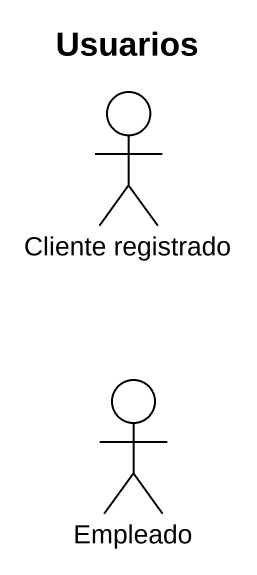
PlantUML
@startuml
title Usuarios
actor "Cliente registrado" as Cliente_registrado
actor Empleado
@enduml
